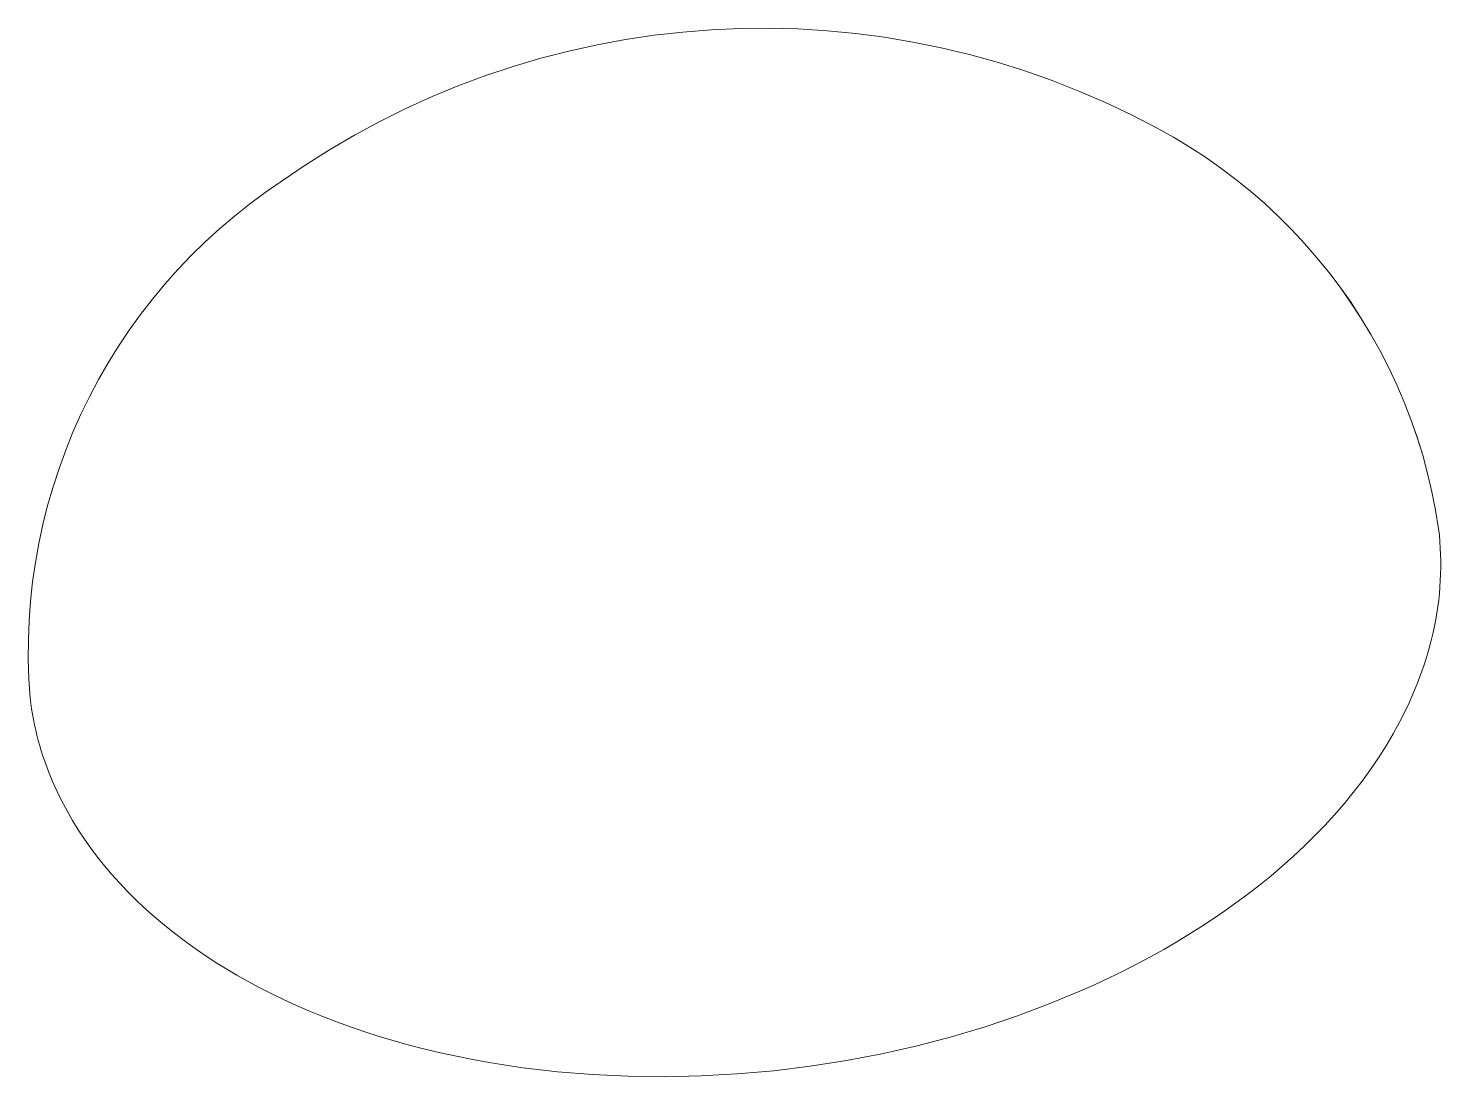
# Model space of a CAD drawing. Header units: inches. Extents: x -7 to 144, y -3 to 95.
# Drawn here: x 123.869 to 124.457, y 73.285 to 73.722 of the extents above; entities that cross this region are included whole.
import ezdxf

# ---------------------------------------------------------------- set-up
doc = ezdxf.new("R2010")
doc.units = ezdxf.units.IN
doc.layers.add('ZANO_R', color=7, linetype='Continuous', lineweight=0)

msp = doc.modelspace()

# ---------------------------------------------------------------- linework, layer by layer
at = {"layer": 'ZANO_R'}
for p, q in [((124.11745, 73.7172), (124.12934, 73.71898)), ((124.11745, 73.7172), (124.12934, 73.71898)), ((124.12934, 73.71898), (124.14129, 73.72033)), ((124.12934, 73.71898), (124.14129, 73.72033)), ((124.14129, 73.72033), (124.15328, 73.72127)), ((124.14129, 73.72033), (124.15328, 73.72127)), ((124.15328, 73.72127), (124.1653, 73.7218)), ((124.15328, 73.72127), (124.1653, 73.7218)), ((124.1653, 73.7218), (124.17732, 73.7219)), ((124.1653, 73.7218), (124.17732, 73.7219)), ((124.17732, 73.7219), (124.18935, 73.72159)), ((124.17732, 73.7219), (124.18935, 73.72159)), ((124.18935, 73.72159), (124.20135, 73.72086)), ((124.18935, 73.72159), (124.20135, 73.72086)), ((124.20135, 73.72086), (124.21332, 73.71971)), ((124.20135, 73.72086), (124.21332, 73.71971)), ((124.21332, 73.71971), (124.22524, 73.71814)), ((124.21332, 73.71971), (124.22524, 73.71814)), ((124.09388, 73.71242), (124.10562, 73.71502)), ((124.09388, 73.71242), (124.10562, 73.71502)), ((124.10562, 73.71502), (124.11745, 73.7172)), ((124.10562, 73.71502), (124.11745, 73.7172)), ((124.22524, 73.71814), (124.23711, 73.71617)), ((124.22524, 73.71814), (124.23711, 73.71617)), ((124.23711, 73.71617), (124.24889, 73.71378)), ((124.23711, 73.71617), (124.24889, 73.71378)), ((124.24889, 73.71378), (124.26059, 73.71098)), ((124.24889, 73.71378), (124.26059, 73.71098)), ((124.0707, 73.70602), (124.08224, 73.70942)), ((124.0707, 73.70602), (124.08224, 73.70942)), ((124.08224, 73.70942), (124.09388, 73.71242)), ((124.08224, 73.70942), (124.09388, 73.71242)), ((124.26059, 73.71098), (124.27218, 73.70777)), ((124.26059, 73.71098), (124.27218, 73.70777)), ((124.27218, 73.70777), (124.28365, 73.70417)), ((124.27218, 73.70777), (124.28365, 73.70417)), ((124.04802, 73.69801), (124.05929, 73.70221)), ((124.04802, 73.69801), (124.05929, 73.70221)), ((124.05929, 73.70221), (124.0707, 73.70602)), ((124.05929, 73.70221), (124.0707, 73.70602)), ((124.28365, 73.70417), (124.29499, 73.70017)), ((124.28365, 73.70417), (124.29499, 73.70017)), ((124.03691, 73.69343), (124.04802, 73.69801)), ((124.03691, 73.69343), (124.04802, 73.69801)), ((124.29499, 73.70017), (124.30619, 73.69577)), ((124.29499, 73.70017), (124.30619, 73.69577)), ((124.30619, 73.69577), (124.31722, 73.69099)), ((124.30619, 73.69577), (124.31722, 73.69099)), ((124.02596, 73.68845), (124.03691, 73.69343)), ((124.02596, 73.68845), (124.03691, 73.69343)), ((124.31722, 73.69099), (124.32809, 73.68583)), ((124.31722, 73.69099), (124.32809, 73.68583)), ((124.01519, 73.6831), (124.02596, 73.68845)), ((124.01519, 73.6831), (124.02596, 73.68845)), ((124.32809, 73.68583), (124.33876, 73.6803)), ((124.32809, 73.68583), (124.33876, 73.6803)), ((123.99424, 73.6713), (124.00461, 73.67738)), ((123.99424, 73.6713), (124.00461, 73.67738)), ((124.00461, 73.67738), (124.01519, 73.6831)), ((124.00461, 73.67738), (124.01519, 73.6831)), ((124.33876, 73.6803), (124.3456, 73.67649)), ((124.33876, 73.6803), (124.34561, 73.67649)), ((124.3456, 73.67649), (124.35231, 73.67244)), ((124.34561, 73.67649), (124.35231, 73.67245)), ((124.35231, 73.67245), (124.35887, 73.66817)), ((124.35231, 73.67244), (124.35887, 73.66817)), ((123.98408, 73.66485), (123.99424, 73.6713)), ((123.98408, 73.66485), (123.99424, 73.6713)), ((124.35887, 73.66817), (124.36528, 73.66367)), ((124.35887, 73.66817), (124.36529, 73.66368)), ((123.97416, 73.65806), (123.98408, 73.66485)), ((123.97416, 73.65806), (123.98408, 73.66485)), ((124.36528, 73.66367), (124.37153, 73.65895)), ((124.36529, 73.66368), (124.37154, 73.65896)), ((123.96749, 73.65348), (123.97416, 73.65806)), ((123.96749, 73.65348), (123.97416, 73.65806)), ((124.37153, 73.65895), (124.37761, 73.65402)), ((124.37154, 73.65896), (124.37762, 73.65403)), ((124.37761, 73.65402), (124.38352, 73.64888)), ((124.37762, 73.65403), (124.38353, 73.64889)), ((123.95464, 73.64364), (123.96098, 73.64867)), ((123.95464, 73.64364), (123.96098, 73.64867)), ((123.96098, 73.64867), (123.96749, 73.65348)), ((123.96098, 73.64867), (123.96749, 73.65348)), ((124.38352, 73.64888), (124.38924, 73.64354)), ((124.38353, 73.64889), (124.38926, 73.64355)), ((123.94847, 73.6384), (123.95464, 73.64364)), ((123.94847, 73.6384), (123.95464, 73.64364)), ((124.38924, 73.64354), (124.39478, 73.638)), ((124.38926, 73.64355), (124.39479, 73.63801)), ((123.94249, 73.63295), (123.94847, 73.6384)), ((123.94249, 73.63295), (123.94847, 73.6384)), ((124.39478, 73.638), (124.40012, 73.63227)), ((124.39479, 73.63801), (124.40014, 73.63229)), ((123.9367, 73.62729), (123.94249, 73.63295)), ((123.9367, 73.62729), (123.94249, 73.63295)), ((124.40012, 73.63227), (124.40526, 73.62637)), ((124.40014, 73.63229), (124.40528, 73.62638)), ((123.93111, 73.62144), (123.9367, 73.62729)), ((123.93111, 73.62144), (123.9367, 73.62729)), ((124.40526, 73.62637), (124.4102, 73.62029)), ((124.40528, 73.62638), (124.41021, 73.6203)), ((123.92573, 73.6154), (123.93111, 73.62144)), ((123.92573, 73.6154), (123.93111, 73.62144)), ((124.4102, 73.62029), (124.41492, 73.61404)), ((124.41021, 73.6203), (124.41494, 73.61405)), ((123.92055, 73.60917), (123.92573, 73.6154)), ((123.92055, 73.60917), (123.92573, 73.6154)), ((124.41492, 73.61404), (124.41942, 73.60763)), ((124.41494, 73.61405), (124.41944, 73.60765)), ((123.9156, 73.60278), (123.92055, 73.60917)), ((123.9156, 73.60278), (123.92055, 73.60917)), ((124.41942, 73.60763), (124.42369, 73.60107)), ((124.41944, 73.60765), (124.42371, 73.60109)), ((123.91087, 73.59621), (123.9156, 73.60278)), ((123.91087, 73.59621), (123.9156, 73.60278)), ((124.42369, 73.60107), (124.42774, 73.59437)), ((124.42371, 73.60109), (124.42776, 73.59438)), ((123.90636, 73.58949), (123.91087, 73.59621)), ((123.90636, 73.58949), (123.91087, 73.59621)), ((123.90209, 73.58262), (123.90636, 73.58949)), ((123.90209, 73.58262), (123.90636, 73.58949)), ((124.42774, 73.59437), (124.43155, 73.58753)), ((124.42776, 73.59438), (124.43157, 73.58754)), ((124.43155, 73.58753), (124.43513, 73.58056)), ((124.43157, 73.58754), (124.43514, 73.58057)), ((123.89806, 73.5756), (123.90209, 73.58262)), ((123.89806, 73.5756), (123.90209, 73.58262)), ((124.43513, 73.58056), (124.43846, 73.57348)), ((124.43514, 73.58057), (124.43847, 73.57349)), ((123.89427, 73.56845), (123.89806, 73.5756)), ((123.89427, 73.56845), (123.89806, 73.5756)), ((124.43846, 73.57348), (124.44154, 73.56628)), ((124.43847, 73.57349), (124.44155, 73.56629)), ((123.89073, 73.56117), (123.89427, 73.56845)), ((123.89073, 73.56117), (123.89427, 73.56845)), ((124.44154, 73.56628), (124.44437, 73.55898)), ((124.44155, 73.56629), (124.44438, 73.55898)), ((123.88745, 73.55377), (123.89073, 73.56117)), ((123.88745, 73.55377), (123.89073, 73.56117)), ((124.44437, 73.55898), (124.44695, 73.55158)), ((124.44438, 73.55898), (124.44696, 73.55159)), ((123.88442, 73.54627), (123.88745, 73.55377)), ((123.88442, 73.54627), (123.88745, 73.55377)), ((124.44695, 73.55158), (124.44927, 73.54411)), ((124.44696, 73.55159), (124.44928, 73.54411)), ((123.88165, 73.53866), (123.88442, 73.54627)), ((123.88165, 73.53866), (123.88442, 73.54627)), ((124.44927, 73.54411), (124.45133, 73.53655)), ((124.44928, 73.54411), (124.45133, 73.53655)), ((123.87914, 73.53097), (123.88165, 73.53866)), ((123.87914, 73.53097), (123.88165, 73.53866)), ((124.45133, 73.53655), (124.45312, 73.52893)), ((124.45133, 73.53655), (124.45313, 73.52893)), ((123.87691, 73.52319), (123.87914, 73.53097)), ((123.87691, 73.52319), (123.87914, 73.53097)), ((124.45312, 73.52893), (124.45465, 73.52125)), ((124.45313, 73.52893), (124.45466, 73.52125)), ((123.87494, 73.51534), (123.87691, 73.52319)), ((123.87494, 73.51534), (123.87691, 73.52319)), ((124.45465, 73.52125), (124.45592, 73.51352)), ((124.45466, 73.52125), (124.45592, 73.51352)), ((123.87324, 73.50743), (123.87494, 73.51534)), ((123.87324, 73.50743), (123.87494, 73.51534)), ((124.45592, 73.51352), (124.45621, 73.51085)), ((124.45592, 73.51352), (124.45621, 73.51085)), ((123.87181, 73.49946), (123.87324, 73.50743)), ((123.87181, 73.49946), (123.87324, 73.50743)), ((124.45621, 73.51085), (124.45644, 73.50817)), ((124.45621, 73.51085), (124.45644, 73.50817)), ((124.45644, 73.50817), (124.45662, 73.50548)), ((124.45644, 73.50817), (124.45662, 73.50548)), ((124.45662, 73.50548), (124.45674, 73.50279)), ((124.45662, 73.50548), (124.45674, 73.50279)), ((124.45674, 73.50279), (124.4568, 73.50009)), ((124.45674, 73.50279), (124.4568, 73.50009)), ((123.87066, 73.49145), (123.87181, 73.49946)), ((123.87066, 73.49145), (123.87181, 73.49946)), ((124.4568, 73.49739), (124.45674, 73.49468)), ((124.4568, 73.49739), (124.45674, 73.49468)), ((124.4568, 73.50009), (124.4568, 73.49739)), ((124.4568, 73.50009), (124.4568, 73.49739)), ((123.86979, 73.48341), (123.87066, 73.49145)), ((123.86979, 73.48341), (123.87066, 73.49145)), ((124.45645, 73.48926), (124.45622, 73.48655)), ((124.45645, 73.48926), (124.45622, 73.48655)), ((124.45662, 73.49197), (124.45645, 73.48926)), ((124.45662, 73.49197), (124.45645, 73.48926)), ((124.45674, 73.49468), (124.45662, 73.49197)), ((124.45674, 73.49468), (124.45662, 73.49197)), ((123.86919, 73.47534), (123.86979, 73.48341)), ((123.86919, 73.47534), (123.86979, 73.48341)), ((124.45593, 73.48383), (124.45558, 73.48112)), ((124.45593, 73.48383), (124.45558, 73.48112)), ((124.45622, 73.48655), (124.45593, 73.48383)), ((124.45622, 73.48655), (124.45593, 73.48383)), ((124.45517, 73.47841), (124.45471, 73.4757)), ((124.45517, 73.47841), (124.45471, 73.4757)), ((124.45558, 73.48112), (124.45517, 73.47841)), ((124.45558, 73.48112), (124.45517, 73.47841)), ((123.86888, 73.46725), (123.86919, 73.47534)), ((123.86888, 73.46725), (123.86919, 73.47534)), ((124.45419, 73.47299), (124.45361, 73.47029)), ((124.45419, 73.47299), (124.45361, 73.47029)), ((124.45471, 73.4757), (124.45419, 73.47299)), ((124.45471, 73.4757), (124.45419, 73.47299)), ((123.86884, 73.45916), (123.86888, 73.46725)), ((123.86884, 73.45916), (123.86888, 73.46725)), ((124.45298, 73.46759), (124.45229, 73.4649)), ((124.45298, 73.46759), (124.45229, 73.4649)), ((124.45361, 73.47029), (124.45298, 73.46759)), ((124.45361, 73.47029), (124.45298, 73.46759)), ((124.45154, 73.46221), (124.45074, 73.45953)), ((124.45154, 73.46221), (124.45074, 73.45953)), ((124.45229, 73.4649), (124.45154, 73.46221)), ((124.45229, 73.4649), (124.45154, 73.46221)), ((123.86908, 73.45107), (123.86884, 73.45916)), ((123.86908, 73.45107), (123.86884, 73.45916)), ((124.44898, 73.4542), (124.44801, 73.45154)), ((124.44898, 73.4542), (124.44801, 73.45154)), ((124.44989, 73.45686), (124.44898, 73.4542)), ((124.44989, 73.45686), (124.44898, 73.4542)), ((124.45074, 73.45953), (124.44989, 73.45686)), ((124.45074, 73.45953), (124.44989, 73.45686)), ((123.86959, 73.44299), (123.86908, 73.45107)), ((123.86959, 73.44299), (123.86908, 73.45107)), ((124.447, 73.44889), (124.44593, 73.44626)), ((124.447, 73.44889), (124.44593, 73.44626)), ((124.44801, 73.45154), (124.447, 73.44889)), ((124.44801, 73.45154), (124.447, 73.44889)), ((123.86988, 73.44076), (123.86959, 73.44299)), ((123.86988, 73.44076), (123.86959, 73.44299)), ((124.44481, 73.44364), (124.44363, 73.44102)), ((124.44481, 73.44364), (124.44363, 73.44102)), ((124.44593, 73.44626), (124.44481, 73.44364)), ((124.44593, 73.44626), (124.44481, 73.44364)), ((123.87021, 73.43854), (123.86988, 73.44076)), ((123.87021, 73.43854), (123.86988, 73.44076)), ((123.87058, 73.43632), (123.87021, 73.43854)), ((123.87058, 73.43632), (123.87021, 73.43854)), ((123.87099, 73.43411), (123.87058, 73.43632)), ((123.87099, 73.43411), (123.87058, 73.43632)), ((124.44241, 73.43842), (124.43981, 73.43327)), ((124.44241, 73.43842), (124.43981, 73.43327)), ((124.44363, 73.44102), (124.44241, 73.43842)), ((124.44363, 73.44102), (124.44241, 73.43842)), ((123.87144, 73.43191), (123.87099, 73.43411)), ((123.87144, 73.43191), (123.87099, 73.43411)), ((123.87193, 73.42971), (123.87144, 73.43191)), ((123.87193, 73.42971), (123.87144, 73.43191)), ((124.43981, 73.43327), (124.43702, 73.42816)), ((124.43981, 73.43327), (124.43702, 73.42816)), ((123.87246, 73.42753), (123.87193, 73.42971)), ((123.87246, 73.42753), (123.87193, 73.42971)), ((123.87303, 73.42535), (123.87246, 73.42753)), ((123.87303, 73.42535), (123.87246, 73.42753)), ((123.87364, 73.42318), (123.87303, 73.42535)), ((123.87364, 73.42318), (123.87303, 73.42535)), ((124.43702, 73.42816), (124.43404, 73.42313)), ((124.43702, 73.42816), (124.43404, 73.42313)), ((123.87428, 73.42102), (123.87364, 73.42318)), ((123.87428, 73.42102), (123.87364, 73.42318)), ((123.87497, 73.41887), (123.87428, 73.42102)), ((123.87497, 73.41887), (123.87428, 73.42102)), ((123.87569, 73.41674), (123.87497, 73.41887)), ((123.87569, 73.41674), (123.87497, 73.41887)), ((124.43404, 73.42313), (124.43088, 73.41816)), ((124.43404, 73.42313), (124.43088, 73.41816)), ((123.87726, 73.4125), (123.87569, 73.41674)), ((123.87726, 73.4125), (123.87569, 73.41674)), ((124.42755, 73.41326), (124.42404, 73.40844)), ((124.42755, 73.41326), (124.42404, 73.40844)), ((124.43088, 73.41816), (124.42755, 73.41326)), ((124.43088, 73.41816), (124.42755, 73.41326)), ((123.87897, 73.4083), (123.87726, 73.4125)), ((123.87897, 73.4083), (123.87726, 73.4125)), ((123.88083, 73.40416), (123.87897, 73.4083)), ((123.88083, 73.40416), (123.87897, 73.4083)), ((124.42404, 73.40844), (124.42038, 73.4037)), ((124.42404, 73.40844), (124.42038, 73.4037)), ((123.88283, 73.40007), (123.88083, 73.40416)), ((123.88283, 73.40007), (123.88083, 73.40416)), ((124.42038, 73.4037), (124.41656, 73.39904)), ((124.42038, 73.4037), (124.41656, 73.39904)), ((123.88497, 73.39603), (123.88283, 73.40007)), ((123.88497, 73.39603), (123.88283, 73.40007)), ((123.88726, 73.39206), (123.88497, 73.39603)), ((123.88726, 73.39206), (123.88497, 73.39603)), ((124.41656, 73.39904), (124.41259, 73.39447)), ((124.41656, 73.39904), (124.41259, 73.39447)), ((123.88967, 73.38814), (123.88726, 73.39206)), ((123.88967, 73.38814), (123.88726, 73.39206)), ((124.40849, 73.39), (124.40425, 73.38561)), ((124.40849, 73.39), (124.40425, 73.38561)), ((124.41259, 73.39447), (124.40849, 73.39)), ((124.41259, 73.39447), (124.40849, 73.39)), ((123.89222, 73.38429), (123.88967, 73.38814)), ((123.89222, 73.38429), (123.88967, 73.38814)), ((123.89489, 73.38051), (123.89222, 73.38429)), ((123.89489, 73.38051), (123.89222, 73.38429)), ((124.40425, 73.38561), (124.39989, 73.38132)), ((124.40425, 73.38561), (124.39989, 73.38132)), ((123.89769, 73.37679), (123.89489, 73.38051)), ((123.89769, 73.37679), (123.89489, 73.38051)), ((124.39989, 73.38132), (124.39541, 73.37713)), ((124.39989, 73.38132), (124.39541, 73.37713)), ((123.90061, 73.37314), (123.89769, 73.37679)), ((123.90061, 73.37314), (123.89769, 73.37679)), ((123.90364, 73.36956), (123.90061, 73.37314)), ((123.90364, 73.36956), (123.90061, 73.37314)), ((124.39082, 73.37304), (124.38614, 73.36905)), ((124.39082, 73.37304), (124.38614, 73.36905)), ((124.39541, 73.37713), (124.39082, 73.37304)), ((124.39541, 73.37713), (124.39082, 73.37304)), ((123.90678, 73.36606), (123.90364, 73.36956)), ((123.90678, 73.36606), (123.90364, 73.36956)), ((123.91003, 73.36263), (123.90678, 73.36606)), ((123.91003, 73.36263), (123.90678, 73.36606)), ((124.38614, 73.36905), (124.38136, 73.36517)), ((124.38614, 73.36905), (124.38136, 73.36517)), ((123.91338, 73.35928), (123.91003, 73.36263)), ((123.91338, 73.35928), (123.91003, 73.36263)), ((124.37649, 73.36139), (124.37155, 73.35771)), ((124.37649, 73.36139), (124.37155, 73.35771)), ((124.38136, 73.36517), (124.37649, 73.36139)), ((124.38136, 73.36517), (124.37649, 73.36139)), ((123.91683, 73.35601), (123.91338, 73.35928)), ((123.91683, 73.35601), (123.91338, 73.35928)), ((123.92037, 73.35281), (123.91683, 73.35601)), ((123.92037, 73.35281), (123.91683, 73.35601)), ((124.3669, 73.3544), (124.36211, 73.35112)), ((124.3669, 73.3544), (124.36211, 73.35112)), ((124.37155, 73.35771), (124.3669, 73.3544)), ((124.37155, 73.35771), (124.3669, 73.3544)), ((123.924, 73.34969), (123.92037, 73.35281)), ((123.924, 73.34969), (123.92037, 73.35281)), ((123.92772, 73.34665), (123.924, 73.34969)), ((123.92772, 73.34665), (123.924, 73.34969)), ((124.36211, 73.35112), (124.35717, 73.34787)), ((124.36211, 73.35112), (124.35717, 73.34787)), ((123.93151, 73.3437), (123.92772, 73.34665)), ((123.93151, 73.3437), (123.92772, 73.34665)), ((123.93538, 73.34082), (123.93151, 73.3437)), ((123.93538, 73.34082), (123.93151, 73.3437)), ((124.3521, 73.34467), (124.34688, 73.34151)), ((124.3521, 73.34467), (124.34688, 73.34151)), ((124.35717, 73.34787), (124.3521, 73.34467)), ((124.35717, 73.34787), (124.3521, 73.34467)), ((123.93932, 73.33803), (123.93538, 73.34082)), ((123.93932, 73.33803), (123.93538, 73.34082)), ((123.94333, 73.33531), (123.93932, 73.33803)), ((123.94333, 73.33531), (123.93932, 73.33803)), ((124.34152, 73.33839), (124.33602, 73.33533)), ((124.34152, 73.33839), (124.33602, 73.33533)), ((124.34688, 73.34151), (124.34152, 73.33839)), ((124.34688, 73.34151), (124.34152, 73.33839)), ((123.9474, 73.33268), (123.94333, 73.33531)), ((123.9474, 73.33268), (123.94333, 73.33531)), ((123.95152, 73.33013), (123.9474, 73.33268)), ((123.95152, 73.33013), (123.9474, 73.33268)), ((124.33039, 73.33232), (124.32461, 73.32937)), ((124.33039, 73.33232), (124.32461, 73.32937)), ((124.33602, 73.33533), (124.33039, 73.33232)), ((124.33602, 73.33533), (124.33039, 73.33232)), ((123.9557, 73.32766), (123.95152, 73.33013)), ((123.9557, 73.32766), (123.95152, 73.33013)), ((123.96039, 73.32503), (123.9557, 73.32766)), ((123.96039, 73.32503), (123.9557, 73.32766)), ((123.96522, 73.32244), (123.96039, 73.32503)), ((123.96522, 73.32244), (123.96039, 73.32503)), ((124.31871, 73.32649), (124.31268, 73.32367)), ((124.31871, 73.32649), (124.31268, 73.32367)), ((124.32461, 73.32937), (124.31871, 73.32649)), ((124.32461, 73.32937), (124.31871, 73.32649)), ((123.97019, 73.31991), (123.96522, 73.32244)), ((123.97019, 73.31991), (123.96522, 73.32244)), ((123.9753, 73.31744), (123.97019, 73.31991)), ((123.9753, 73.31744), (123.97019, 73.31991)), ((124.30652, 73.32093), (124.29383, 73.31567)), ((124.30652, 73.32093), (124.29383, 73.31567)), ((124.31268, 73.32367), (124.30652, 73.32093)), ((124.31268, 73.32367), (124.30652, 73.32093)), ((123.98056, 73.31504), (123.9753, 73.31744)), ((123.98056, 73.31504), (123.9753, 73.31744)), ((123.98595, 73.3127), (123.98056, 73.31504)), ((123.98595, 73.3127), (123.98056, 73.31504)), ((124.29383, 73.31567), (124.28067, 73.31074)), ((124.29383, 73.31567), (124.28067, 73.31074)), ((123.99148, 73.31043), (123.98595, 73.3127)), ((123.99148, 73.31043), (123.98595, 73.3127)), ((123.99715, 73.30824), (123.99148, 73.31043)), ((123.99715, 73.30824), (123.99148, 73.31043)), ((124.00296, 73.30613), (123.99715, 73.30824)), ((124.00296, 73.30613), (123.99715, 73.30824)), ((124.28067, 73.31074), (124.26709, 73.30618)), ((124.28067, 73.31074), (124.26709, 73.30618)), ((124.00889, 73.3041), (124.00296, 73.30613)), ((124.00889, 73.3041), (124.00296, 73.30613)), ((124.01496, 73.30216), (124.00889, 73.3041)), ((124.01496, 73.30216), (124.00889, 73.3041)), ((124.02115, 73.30031), (124.01496, 73.30216)), ((124.02115, 73.30031), (124.01496, 73.30216)), ((124.25312, 73.30201), (124.23881, 73.29826)), ((124.25312, 73.30201), (124.23881, 73.29826)), ((124.26709, 73.30618), (124.25312, 73.30201)), ((124.26709, 73.30618), (124.25312, 73.30201)), ((124.02746, 73.29855), (124.02115, 73.30031)), ((124.02746, 73.29855), (124.02115, 73.30031)), ((124.03389, 73.29689), (124.02746, 73.29855)), ((124.03389, 73.29689), (124.02746, 73.29855)), ((124.04044, 73.29533), (124.03389, 73.29689)), ((124.04044, 73.29533), (124.03389, 73.29689)), ((124.0471, 73.29387), (124.04044, 73.29533)), ((124.0471, 73.29387), (124.04044, 73.29533)), ((124.23881, 73.29826), (124.22421, 73.29496)), ((124.23881, 73.29826), (124.22421, 73.29496)), ((124.05386, 73.29251), (124.0471, 73.29387)), ((124.05386, 73.29251), (124.0471, 73.29387)), ((124.06072, 73.29127), (124.05386, 73.29251)), ((124.06072, 73.29127), (124.05386, 73.29251)), ((124.06768, 73.29014), (124.06072, 73.29127)), ((124.06768, 73.29014), (124.06072, 73.29127)), ((124.07473, 73.28912), (124.06768, 73.29014)), ((124.07473, 73.28912), (124.06768, 73.29014)), ((124.19435, 73.28975), (124.1792, 73.28789)), ((124.19435, 73.28975), (124.1792, 73.28789)), ((124.20937, 73.29211), (124.19435, 73.28975)), ((124.20937, 73.29211), (124.19435, 73.28975)), ((124.22421, 73.29496), (124.20937, 73.29211)), ((124.22421, 73.29496), (124.20937, 73.29211)), ((124.08186, 73.28822), (124.07473, 73.28912)), ((124.08186, 73.28822), (124.07473, 73.28912)), ((124.08908, 73.28744), (124.08186, 73.28822)), ((124.08908, 73.28744), (124.08186, 73.28822)), ((124.10371, 73.28625), (124.08908, 73.28744)), ((124.10371, 73.28625), (124.08908, 73.28744)), ((124.11857, 73.28555), (124.10371, 73.28625)), ((124.11857, 73.28555), (124.10371, 73.28625)), ((124.13361, 73.28536), (124.11857, 73.28555)), ((124.13361, 73.28536), (124.11857, 73.28555)), ((124.14877, 73.28569), (124.13361, 73.28536)), ((124.14877, 73.28569), (124.13361, 73.28536)), ((124.16399, 73.28653), (124.14877, 73.28569)), ((124.16399, 73.28653), (124.14877, 73.28569)), ((124.1792, 73.28789), (124.16399, 73.28653)), ((124.1792, 73.28789), (124.16399, 73.28653))]:
    msp.add_line(p, q, dxfattribs=at)

doc.saveas('drawing.dxf')
